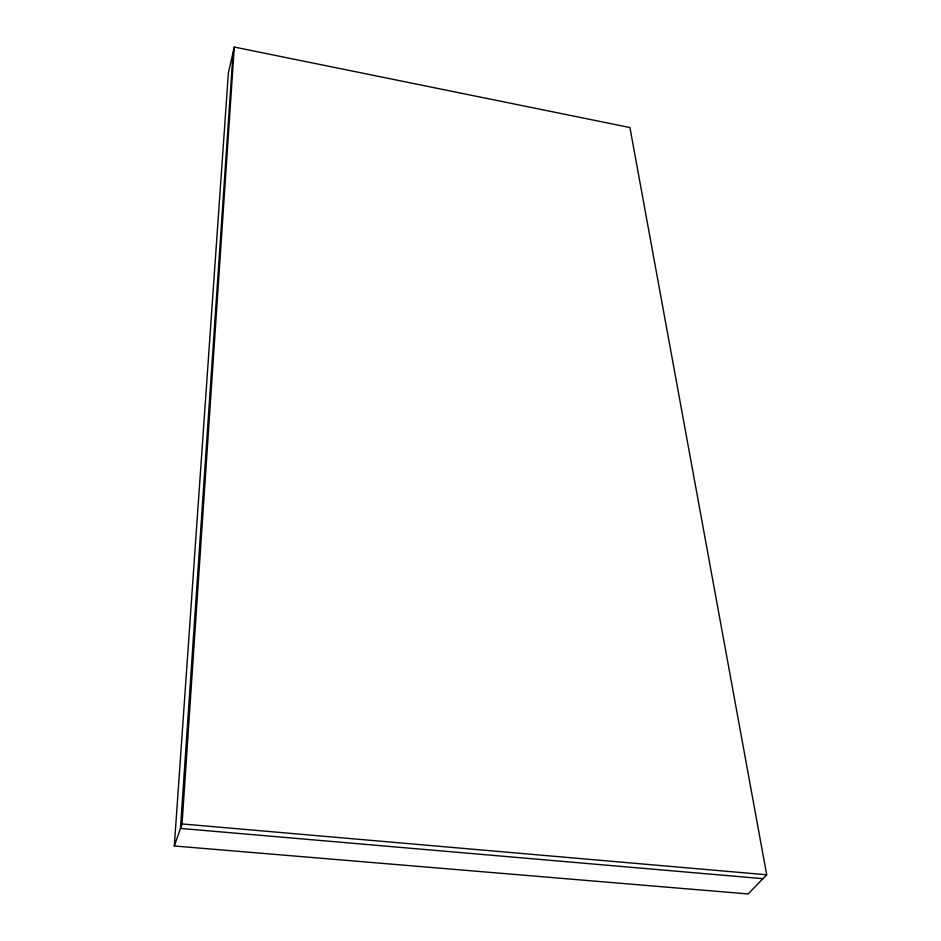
<?xml version="1.0" encoding="UTF-8"?>
<svg xmlns="http://www.w3.org/2000/svg" width="941" height="941" viewBox="0 0 941 941"><rect width="100%" height="100%" fill="white"/><g stroke="black" fill="none" stroke-linecap="round" stroke-linejoin="round"><path stroke-width="1.41" d="M233.097 52.273L180.472 828.421L762.916 878.671M174.308 845.983L182.048 823.94L234.285 47.05L629.929 127.529L766.692 874.777L748.13 893.95L174.308 845.983L228.392 72.857L234.285 47.05M182.048 823.94L766.692 874.777"/></g></svg>
